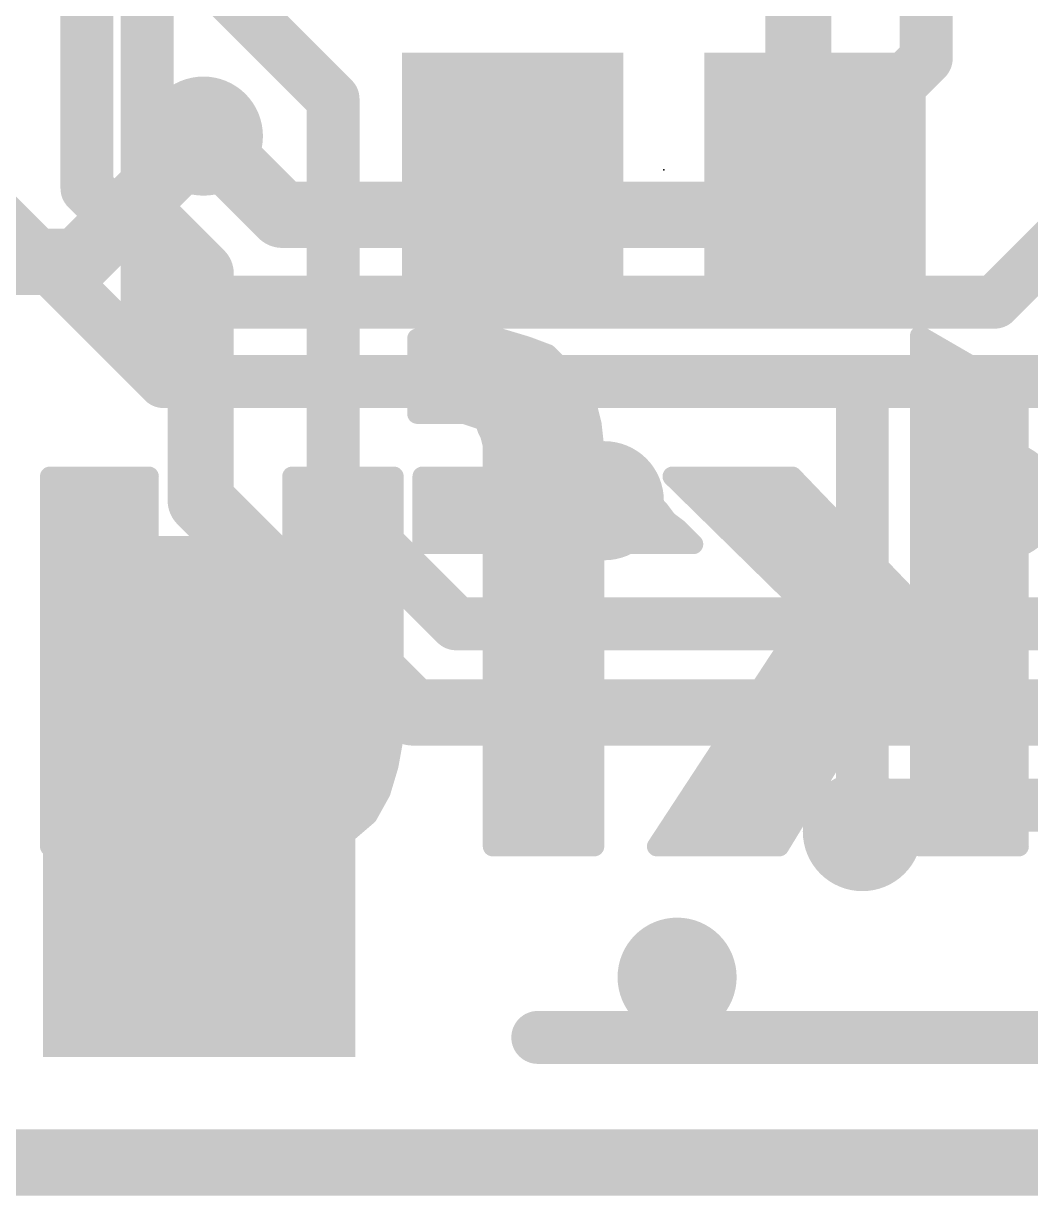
# Model space of a CAD drawing. Extents: x -25 to 77, y -62 to 26.
# Drawn here: x 9.225 to 13.092, y -0.127 to 4.372 of the extents above; entities that cross this region are included whole.
import ezdxf

# ---------------------------------------------------------------- set-up
doc = ezdxf.new("R2010")
doc.units = 0
for name, color, linetype in [('1', 12, 'CONTINUOUS'), ('16', 53, 'CONTINUOUS'), ('18', 110, 'CONTINUOUS'), ('20', 53, 'CONTINUOUS'), ('21', 41, 'CONTINUOUS'), ('22', 40, 'CONTINUOUS'), ('24', 53, 'CONTINUOUS')]:
    doc.layers.add(name, color=color, linetype=linetype)

# ---------------------------------------------------------------- blocks, each defined once
blk = doc.blocks.new('RECT')
blk.add_solid([(-0.5, -0.5), (0.5, -0.5), (-0.5, 0.5), (0.5, 0.5)])
blk = doc.blocks.new('ROUNDV')
at = {"const_width": 0.5}
blk.add_lwpolyline([(0, -0.25, 1), (0, 0.25, 1), (0, -0.25)], format="xyb", dxfattribs=at)

msp = doc.modelspace()

# ---------------------------------------------------------------- linework, layer by layer
at = {"layer": '1'}
for points, const_width in [([(12.2, 5.08), (12.2, 3.8434)], 0.254), ([(9.4691, 5.0343), (9.4691, 3.7389)], 0.2032), ([(10.2184, 3.6373), (9.9162, 3.9395)], 0.254), ([(8.8875, 3.8735), (9.7638, 2.9972)], 0.2032), ([(12.2, 3.8434), (11.9939, 3.6373)], 0.254), ([(9.4691, 3.7389), (9.906, 3.302)], 0.2032), ([(11.9939, 3.6373), (10.2184, 3.6373)], 0.254), ([(12.954, 3.302), (13.2, 3.548)], 0.2032), ([(9.906, 3.302), (12.954, 3.302)], 0.2032), ([(9.7638, 2.9972), (12.446, 2.9972)], 0.2032), ([(12.446, 2.9972), (13.6144, 2.9972)], 0.2032), ([(12.446, 1.27), (12.446, 2.9972)], 0.2032), ([(0, 0), (25.4, 0)], 0.254)]:
    msp.add_lwpolyline(points, dxfattribs=dict(at, const_width=const_width))
for points, const_width in [([(9.9611, 3.9844, 1), (9.8713, 3.8946)], 0.127), ([(12.2449, 3.7985, 1), (12.1551, 3.8883)], 0.127), ([(12.1365, 3.8434, 1), (12.2635, 3.8434)], 0.127), ([(9.505, 3.7748, 1), (9.4332, 3.703)], 0.1016), ([(9.4183, 3.7389, 1), (9.5199, 3.7389)], 0.1016), ([(10.2184, 3.7008, 1), (10.2184, 3.5738)], 0.127), ([(10.1735, 3.5924, 1), (10.2633, 3.6822)], 0.127), ([(11.949, 3.6822, 1), (12.0388, 3.5924)], 0.127), ([(11.9939, 3.5738, 1), (11.9939, 3.7008)], 0.127), ([(9.906, 3.3528, 1), (9.906, 3.2512)], 0.1016), ([(9.8701, 3.2661, 1), (9.9419, 3.3379)], 0.1016), ([(12.9181, 3.3379, 1), (12.9899, 3.2661)], 0.1016), ([(12.954, 3.2512, 1), (12.954, 3.3528)], 0.1016), ([(9.7638, 3.048, 1), (9.7638, 2.9464)], 0.1016), ([(9.7278, 2.9613, 1), (9.7997, 3.0331)], 0.1016), ([(12.446, 3.048, 1), (12.446, 2.9464)], 0.1016), ([(12.4968, 2.9972, 1), (12.3952, 2.9972)], 0.1016), ([(12.446, 2.9464, 1), (12.446, 3.048)], 0.1016), ([(12.3952, 1.27, 1), (12.4968, 1.27)], 0.1016)]:
    msp.add_lwpolyline(points, format="xyb", dxfattribs=dict(at, const_width=const_width))
at = {"layer": '16'}
for points, const_width in [([(12.6912, 5.3965), (12.6912, 4.2372)], 0.2032), ([(10.414, 4.0818), (9.4691, 5.0267)], 0.2032), ([(12.6912, 4.2372), (12.264, 3.81)], 0.2032), ([(10.414, 2.54), (10.414, 4.0818)], 0.2032), ([(9.6469, 3.6703), (9.9162, 3.9395)], 0.254), ([(9.4336, 3.4569), (9.6469, 3.6703)], 0.254), ([(9.906, 3.4112), (9.6469, 3.6703)], 0.254), ([(3.589, 3.4569), (9.4336, 3.4569)], 0.254), ([(9.906, 2.54), (9.906, 3.4112)], 0.254), ([(10.7188, 1.7272), (9.906, 2.54)], 0.254), ([(10.8864, 2.0676), (10.414, 2.54)], 0.2032), ([(17.7546, 2.0676), (10.8864, 2.0676)], 0.2032), ([(10.7188, 1.7272), (18.1102, 1.7272)], 0.254), ([(12.5476, 1.3716), (12.446, 1.27)], 0.2032), ([(18.2626, 1.3716), (12.5476, 1.3716)], 0.2032), ([(0, 0), (25.4, 0)], 0.254)]:
    msp.add_lwpolyline(points, dxfattribs=dict(at, const_width=const_width))
for points, const_width in [([(12.7271, 4.2013, 1), (12.6553, 4.2731)], 0.1016), ([(12.6404, 4.2372, 1), (12.742, 4.2372)], 0.1016), ([(10.4648, 4.0818, 1), (10.3632, 4.0818)], 0.1016), ([(10.3781, 4.0459, 1), (10.4499, 4.1177)], 0.1016), ([(9.9611, 3.8946, 1), (9.8713, 3.9844)], 0.127), ([(12.2281, 3.8459, 1), (12.2999, 3.7741)], 0.1016), ([(9.6918, 3.7152, 1), (9.602, 3.6254)], 0.127), ([(9.6918, 3.6254, 1), (9.602, 3.7152)], 0.127), ([(9.602, 3.7152, 1), (9.6918, 3.6254)], 0.127), ([(9.3887, 3.5018, 1), (9.4785, 3.412)], 0.127), ([(9.4336, 3.3934, 1), (9.4336, 3.5204)], 0.127), ([(9.9695, 3.4112, 1), (9.8425, 3.4112)], 0.127), ([(9.8611, 3.3663, 1), (9.9509, 3.4561)], 0.127), ([(9.9509, 2.5849, 1), (9.8611, 2.4951)], 0.127), ([(10.4499, 2.5759, 1), (10.3781, 2.5041)], 0.1016), ([(9.8425, 2.54, 1), (9.9695, 2.54)], 0.127), ([(10.3632, 2.54, 1), (10.4648, 2.54)], 0.1016), ([(10.8864, 2.1184, 1), (10.8864, 2.0168)], 0.1016), ([(10.8505, 2.0316, 1), (10.9224, 2.1035)], 0.1016), ([(10.7188, 1.7907, 1), (10.7188, 1.6637)], 0.127), ([(10.6739, 1.6823, 1), (10.7637, 1.7721)], 0.127), ([(12.5476, 1.4224, 1), (12.5476, 1.3208)], 0.1016), ([(12.5835, 1.3357, 1), (12.5117, 1.4075)], 0.1016), ([(12.4101, 1.3059, 1), (12.4819, 1.2341)], 0.1016)]:
    msp.add_lwpolyline(points, format="xyb", dxfattribs=dict(at, const_width=const_width))
at = {"layer": '20', "const_width": 0.2032}
msp.add_lwpolyline([(25.4, 0), (0, 0)], dxfattribs=at)
at = {"layer": '21', "const_width": 0.2032}
for points in [[(9.7, 3.08), (9.7, 4.73)], [(11.2, 0.48), (14.2, 0.48)]]:
    msp.add_lwpolyline(points, dxfattribs=at)
at = {"layer": '21', "const_width": 0.1016}
for points in [[(9.6492, 3.08, 1), (9.7508, 3.08)], [(11.2, 0.5308, 1), (11.2, 0.4292)]]:
    msp.add_lwpolyline(points, format="xyb", dxfattribs=at)
at = {"layer": '22', "const_width": 0.0381}
for points in [[(10.737, 3.1821, 1), (10.737, 3.144)], [(10.7561, 3.163, 1), (10.718, 3.163)], [(10.831, 3.1811, 1), (10.843, 3.1449)], [(10.837, 3.144, 1), (10.837, 3.1821)], [(10.867, 3.1921, 1), (10.867, 3.154)], [(10.873, 3.1549, 1), (10.861, 3.1911)], [(10.9487, 3.192, 1), (10.9453, 3.154)], [(10.947, 3.154, 1), (10.947, 3.1921)], [(11.0625, 3.1812, 1), (11.0515, 3.1448)], [(11.0553, 3.144, 1), (11.0587, 3.182)], [(12.686, 3.173, 1), (12.6479, 3.173)], [(12.6765, 3.1895, 1), (12.6575, 3.1565)], [(10.737, 3.1433, 1), (10.737, 3.1052)], [(11.1637, 3.1508, 1), (11.1503, 3.1152)], [(11.1515, 3.1148, 1), (11.1625, 3.1512)], [(11.1805, 3.1052, 1), (11.1805, 3.1433)], [(12.667, 3.1433, 1), (12.667, 3.1052)], [(12.7513, 3.1052, 1), (12.7513, 3.1433)], [(11.2505, 3.1165, 1), (11.2235, 3.0895)], [(11.2303, 3.0852, 1), (11.2437, 3.1208)], [(10.737, 3.0671, 1), (10.737, 3.029)], [(11.3116, 3.0552, 1), (11.2824, 3.0308)], [(11.2835, 3.0295, 1), (11.3105, 3.0565)], [(11.292, 3.029, 1), (11.292, 3.0671)], [(12.667, 3.0671, 1), (12.667, 3.029)], [(12.8829, 3.029, 1), (12.8829, 3.0671)], [(11.3635, 2.9925, 1), (11.3305, 2.9735)], [(10.737, 2.9909, 1), (10.737, 2.9527)], [(11.3324, 2.9708, 1), (11.3616, 2.9952)], [(11.3534, 2.9527, 1), (11.3534, 2.9909)], [(12.667, 2.9909, 1), (12.667, 2.9527)], [(13.0145, 2.9527, 1), (13.0145, 2.9909)], [(13.0661, 2.953, 1), (13.028, 2.953)], [(13.0375, 2.9365, 1), (13.0565, 2.9695)], [(10.737, 2.9146, 1), (10.737, 2.8765)], [(11.4055, 2.9176, 1), (11.3685, 2.9084)], [(11.3705, 2.9035, 1), (11.4035, 2.9225)], [(11.3914, 2.8765, 1), (11.3914, 2.9146)], [(12.667, 2.9146, 1), (12.667, 2.8765)], [(13.047, 2.8765, 1), (13.047, 2.9146)], [(10.737, 2.8921, 1), (10.737, 2.854)], [(10.718, 2.873, 1), (10.7561, 2.873)], [(10.923, 2.8911, 1), (10.911, 2.8549)], [(10.917, 2.854, 1), (10.917, 2.8921)], [(10.9855, 2.87, 1), (10.9685, 2.836)], [(10.971, 2.8349, 1), (10.983, 2.8711)], [(11.0151, 2.849, 1), (10.9789, 2.837)], [(11.0049, 2.8385, 1), (11.0049, 2.8004)], [(11.024, 2.8215, 1), (10.99, 2.8045)], [(10.9885, 2.826, 1), (11.0055, 2.86)], [(10.9889, 2.807, 1), (11.0251, 2.819)], [(11.4259, 2.8351, 1), (11.3881, 2.8309)], [(11.3885, 2.8284, 1), (11.4255, 2.8376)], [(11.4085, 2.8004, 1), (11.4085, 2.8385)], [(12.667, 2.8385, 1), (12.667, 2.8004)], [(13.047, 2.8004, 1), (13.047, 2.8385)], [(11.0355, 2.7976, 1), (10.9985, 2.7884)], [(11, 2.7845, 1), (11.034, 2.8015)], [(11.0461, 2.753, 1), (11.008, 2.753)], [(11.027, 2.7623, 1), (11.027, 2.7242)], [(11.0085, 2.7484, 1), (11.0455, 2.7576)], [(11.436, 2.743, 1), (11.3979, 2.743)], [(11.3981, 2.7409, 1), (11.4359, 2.7451)], [(11.417, 2.7242, 1), (11.417, 2.7623)], [(12.667, 2.7623, 1), (12.667, 2.7242)], [(13.047, 2.7242, 1), (13.047, 2.7623)], [(11.027, 2.6861, 1), (11.027, 2.648)], [(11.417, 2.648, 1), (11.417, 2.6861)], [(12.667, 2.6861, 1), (12.667, 2.648)], [(13.047, 2.648, 1), (13.047, 2.6861)], [(9.327, 2.6521, 1), (9.327, 2.6139)], [(9.346, 2.633, 1), (9.3079, 2.633)], [(9.7261, 2.633, 1), (9.688, 2.633)], [(9.707, 2.6139, 1), (9.707, 2.6521)], [(10.257, 2.6521, 1), (10.257, 2.6139)], [(10.276, 2.633, 1), (10.2379, 2.633)], [(10.6661, 2.633, 1), (10.628, 2.633)], [(10.647, 2.6139, 1), (10.647, 2.6521)], [(10.757, 2.6521, 1), (10.757, 2.6139)], [(10.776, 2.633, 1), (10.7379, 2.633)], [(11.027, 2.6139, 1), (11.027, 2.6521)], [(11.417, 2.6521, 1), (11.417, 2.6139)], [(11.5522, 2.6444, 1), (11.5218, 2.6216)], [(11.537, 2.6139, 1), (11.537, 2.6521)], [(11.717, 2.6521, 1), (11.717, 2.6139)], [(11.7303, 2.6466, 1), (11.7037, 2.6194)], [(12.1907, 2.6462, 1), (12.1633, 2.6198)], [(12.177, 2.6139, 1), (12.177, 2.6521)], [(9.327, 2.6099, 1), (9.327, 2.5718)], [(9.707, 2.5718, 1), (9.707, 2.6099)], [(10.257, 2.6099, 1), (10.257, 2.5718)], [(10.647, 2.5718, 1), (10.647, 2.6099)], [(10.757, 2.6099, 1), (10.757, 2.5718)], [(11.008, 2.633, 1), (11.0461, 2.633)], [(11.3979, 2.633, 1), (11.436, 2.633)], [(11.5784, 2.6082, 1), (11.5556, 2.5778)], [(11.5518, 2.5816, 1), (11.5822, 2.6044)], [(11.5699, 2.5718, 1), (11.5699, 2.6099)], [(11.76, 2.6099, 1), (11.76, 2.5718)], [(12.2175, 2.5718, 1), (12.2175, 2.6099)], [(12.667, 2.6099, 1), (12.667, 2.5718)], [(13.047, 2.5718, 1), (13.047, 2.6099)], [(11.6205, 2.5765, 1), (11.5935, 2.5495)], [(11.5956, 2.5478, 1), (11.6184, 2.5782)], [(9.327, 2.5337, 1), (9.327, 2.4956)], [(9.707, 2.4956, 1), (9.707, 2.5337)], [(10.257, 2.5337, 1), (10.257, 2.4956)], [(10.647, 2.4956, 1), (10.647, 2.5337)], [(10.757, 2.5337, 1), (10.757, 2.4956)], [(11.6822, 2.5144, 1), (11.6518, 2.4916)], [(11.6535, 2.4895, 1), (11.6805, 2.5165)], [(11.6554, 2.4956, 1), (11.6554, 2.5337)], [(11.8377, 2.5337, 1), (11.8377, 2.4956)], [(12.2908, 2.4956, 1), (12.2908, 2.5337)], [(12.667, 2.5337, 1), (12.667, 2.4956)], [(13.047, 2.4956, 1), (13.047, 2.5337)], [(9.327, 2.4575, 1), (9.327, 2.4194)], [(9.707, 2.4194, 1), (9.707, 2.4575)], [(10.257, 2.4575, 1), (10.257, 2.4194)], [(10.647, 2.4194, 1), (10.647, 2.4575)], [(10.757, 2.4575, 1), (10.757, 2.4194)], [(11.7084, 2.4782, 1), (11.6856, 2.4478)], [(11.6818, 2.4516, 1), (11.7122, 2.4744)], [(11.7298, 2.4194, 1), (11.7298, 2.4575)], [(11.9153, 2.4575, 1), (11.9153, 2.4194)], [(12.364, 2.4194, 1), (12.364, 2.4575)], [(12.667, 2.4575, 1), (12.667, 2.4194)], [(13.047, 2.4194, 1), (13.047, 2.4575)], [(11.7505, 2.4465, 1), (11.7235, 2.4195)], [(11.7256, 2.4178, 1), (11.7484, 2.4482)], [(9.327, 2.3813, 1), (9.327, 2.3432)], [(9.707, 2.3432, 1), (9.707, 2.3813)], [(10.257, 2.3813, 1), (10.257, 2.3432)], [(10.647, 2.3432, 1), (10.647, 2.3813)], [(10.7379, 2.373, 1), (10.776, 2.373)], [(10.757, 2.3921, 1), (10.757, 2.354)], [(11.0461, 2.373, 1), (11.008, 2.373)], [(11.027, 2.3813, 1), (11.027, 2.3432)], [(11.027, 2.354, 1), (11.027, 2.3921)], [(11.436, 2.373, 1), (11.3979, 2.373)], [(11.417, 2.3921, 1), (11.417, 2.354)], [(11.417, 2.3432, 1), (11.417, 2.3813)], [(11.7835, 2.3595, 1), (11.8105, 2.3865)], [(11.797, 2.354, 1), (11.797, 2.3921)], [(11.993, 2.3813, 1), (11.993, 2.3432)], [(12.4372, 2.3432, 1), (12.4372, 2.3813)], [(12.667, 2.3813, 1), (12.667, 2.3432)], [(13.047, 2.3432, 1), (13.047, 2.3813)], [(9.327, 2.3051, 1), (9.327, 2.267)], [(9.707, 2.267, 1), (9.707, 2.3051)], [(10.257, 2.3051, 1), (10.257, 2.267)], [(10.647, 2.267, 1), (10.647, 2.3051)], [(11.027, 2.3051, 1), (11.027, 2.267)], [(11.417, 2.267, 1), (11.417, 2.3051)], [(12.0707, 2.3051, 1), (12.0707, 2.267)], [(12.5104, 2.267, 1), (12.5104, 2.3051)], [(12.667, 2.3051, 1), (12.667, 2.267)], [(13.047, 2.267, 1), (13.047, 2.3051)], [(9.327, 2.2288, 1), (9.327, 2.1907)], [(9.707, 2.1907, 1), (9.707, 2.2288)], [(10.257, 2.2288, 1), (10.257, 2.1907)], [(10.647, 2.1907, 1), (10.647, 2.2288)], [(11.027, 2.2288, 1), (11.027, 2.1907)], [(11.417, 2.1907, 1), (11.417, 2.2288)], [(12.1483, 2.2288, 1), (12.1483, 2.1907)], [(12.5836, 2.1907, 1), (12.5836, 2.2288)], [(12.667, 2.2288, 1), (12.667, 2.1907)], [(13.047, 2.1907, 1), (13.047, 2.2288)], [(9.327, 2.1526, 1), (9.327, 2.1145)], [(9.707, 2.1145, 1), (9.707, 2.1526)], [(10.257, 2.1526, 1), (10.257, 2.1145)], [(10.647, 2.1145, 1), (10.647, 2.1526)], [(11.027, 2.1526, 1), (11.027, 2.1145)], [(11.417, 2.1145, 1), (11.417, 2.1526)], [(12.226, 2.1526, 1), (12.226, 2.1145)], [(12.667, 2.1526, 1), (12.667, 2.1145)], [(12.6568, 2.1145, 1), (12.6568, 2.1526)], [(13.047, 2.1145, 1), (13.047, 2.1526)], [(12.2629, 2.1026, 1), (12.2311, 2.1234)], [(12.2337, 2.0994, 1), (12.2603, 2.1266)], [(12.6479, 2.123, 1), (12.686, 2.123)], [(12.6533, 2.1098, 1), (12.6807, 2.1362)], [(9.327, 2.0764, 1), (9.327, 2.0383)], [(9.707, 2.0383, 1), (9.707, 2.0764)], [(10.257, 2.0764, 1), (10.257, 2.0383)], [(10.647, 2.0383, 1), (10.647, 2.0764)], [(11.027, 2.0764, 1), (11.027, 2.0383)], [(11.417, 2.0383, 1), (11.417, 2.0764)], [(12.2106, 2.0764, 1), (12.2106, 2.0383)], [(13.047, 2.0383, 1), (13.047, 2.0764)], [(9.327, 2.0002, 1), (9.327, 1.9622)], [(9.707, 1.9622, 1), (9.707, 2.0002)], [(10.257, 2.0002, 1), (10.257, 1.9622)], [(10.647, 1.9622, 1), (10.647, 2.0002)], [(11.027, 2.0002, 1), (11.027, 1.9622)], [(11.417, 1.9622, 1), (11.417, 2.0002)], [(12.1606, 2.0002, 1), (12.1606, 1.9622)], [(13.047, 1.9622, 1), (13.047, 2.0002)], [(9.327, 1.9241, 1), (9.327, 1.886)], [(9.707, 1.886, 1), (9.707, 1.9241)], [(10.257, 1.9241, 1), (10.257, 1.886)], [(10.647, 1.886, 1), (10.647, 1.9241)], [(11.027, 1.9241, 1), (11.027, 1.886)], [(11.417, 1.886, 1), (11.417, 1.9241)], [(12.1106, 1.9241, 1), (12.1106, 1.886)], [(13.047, 1.886, 1), (13.047, 1.9241)], [(9.726, 1.8949, 1), (9.688, 1.8911)], [(9.688, 1.893, 1), (9.7261, 1.893)], [(12.5305, 1.8665, 1), (12.5035, 1.8395)], [(12.5333, 1.8431, 1), (12.5007, 1.8629)], [(9.327, 1.8478, 1), (9.327, 1.8097)], [(9.7134, 1.8097, 1), (9.7134, 1.8478)], [(10.257, 1.8478, 1), (10.257, 1.8097)], [(10.647, 1.8097, 1), (10.647, 1.8478)], [(11.027, 1.8478, 1), (11.027, 1.8097)], [(11.417, 1.8097, 1), (11.417, 1.8478)], [(12.0607, 1.8478, 1), (12.0607, 1.8097)], [(12.5023, 1.8097, 1), (12.5023, 1.8478)], [(12.5412, 1.8478, 1), (12.5412, 1.8097)], [(13.047, 1.8097, 1), (13.047, 1.8478)], [(9.7359, 1.7951, 1), (9.6981, 1.7909)], [(9.698, 1.7911, 1), (9.736, 1.7949)], [(9.327, 1.7717, 1), (9.327, 1.7336)], [(9.7215, 1.7336, 1), (9.7215, 1.7717)], [(10.2569, 1.7717, 1), (10.2569, 1.7336)], [(10.2379, 1.753, 1), (10.276, 1.753)], [(10.2759, 1.7503, 1), (10.2381, 1.7557)], [(10.647, 1.7336, 1), (10.647, 1.7717)], [(11.027, 1.7717, 1), (11.027, 1.7336)], [(11.417, 1.7336, 1), (11.417, 1.7717)], [(12.0107, 1.7717, 1), (12.0107, 1.7336)], [(12.4558, 1.7336, 1), (12.4558, 1.7717)], [(12.6174, 1.7717, 1), (12.6174, 1.7336)], [(13.047, 1.7336, 1), (13.047, 1.7717)], [(9.327, 1.6955, 1), (9.327, 1.6574)], [(9.7453, 1.7082, 1), (9.7087, 1.6978)], [(9.7081, 1.7009, 1), (9.7459, 1.7051)], [(9.7346, 1.6574, 1), (9.7346, 1.6955)], [(10.2448, 1.6955, 1), (10.2448, 1.6574)], [(10.2651, 1.677, 1), (10.2289, 1.689)], [(10.647, 1.6574, 1), (10.647, 1.6955)], [(11.027, 1.6955, 1), (11.027, 1.6574)], [(11.417, 1.6574, 1), (11.417, 1.6955)], [(11.9608, 1.6955, 1), (11.9608, 1.6574)], [(12.4094, 1.6574, 1), (12.4094, 1.6955)], [(12.686, 1.703, 1), (12.6479, 1.703)], [(12.667, 1.6955, 1), (12.667, 1.6574)], [(12.6535, 1.6895, 1), (12.6805, 1.7165)], [(13.047, 1.6574, 1), (13.047, 1.6955)], [(9.7633, 1.6428, 1), (9.7307, 1.6232)], [(10.2281, 1.6857, 1), (10.2659, 1.6803)], [(10.6657, 1.6296, 1), (10.6283, 1.6364)], [(9.327, 1.6193, 1), (9.327, 1.5812)], [(9.7287, 1.6278, 1), (9.7653, 1.6382)], [(9.7905, 1.5965, 1), (9.7635, 1.5695)], [(9.7667, 1.5812, 1), (9.7667, 1.6193)], [(10.2179, 1.6193, 1), (10.2179, 1.5812)], [(10.2089, 1.629, 1), (10.2451, 1.617)], [(10.2447, 1.6159, 1), (10.2093, 1.6301)], [(10.628, 1.633, 1), (10.6661, 1.633)], [(10.641, 1.5812, 1), (10.641, 1.6193)], [(11.027, 1.6193, 1), (11.027, 1.5812)], [(11.417, 1.5812, 1), (11.417, 1.6193)], [(11.9108, 1.6193, 1), (11.9108, 1.5812)], [(12.363, 1.5812, 1), (12.363, 1.6193)], [(12.667, 1.6193, 1), (12.667, 1.5812)], [(13.047, 1.5812, 1), (13.047, 1.6193)], [(9.7607, 1.5732, 1), (9.7933, 1.5928)], [(10.1893, 1.5801, 1), (10.2247, 1.5659)], [(10.2205, 1.5595, 1), (10.1935, 1.5865)], [(9.327, 1.5431, 1), (9.327, 1.505)], [(9.8368, 1.5493, 1), (9.8172, 1.5167)], [(9.8135, 1.5195, 1), (9.8405, 1.5465)], [(9.842, 1.505, 1), (9.842, 1.5431)], [(9.8801, 1.5218, 1), (9.8739, 1.4842)], [(9.8672, 1.4867, 1), (9.8868, 1.5193)], [(9.9397, 1.5119, 1), (9.9343, 1.4741)], [(9.9339, 1.4742, 1), (9.9401, 1.5118)], [(10.0733, 1.5117, 1), (10.0807, 1.4743)], [(10.0797, 1.4741, 1), (10.0743, 1.5119)], [(10.1156, 1.5182, 1), (10.1384, 1.4878)], [(10.1307, 1.4843, 1), (10.1233, 1.5217)], [(10.155, 1.5431, 1), (10.155, 1.505)], [(10.1535, 1.5465, 1), (10.1805, 1.5195)], [(10.1784, 1.5178, 1), (10.1556, 1.5482)], [(10.6083, 1.5264, 1), (10.6457, 1.5196)], [(10.6452, 1.5175, 1), (10.6088, 1.5285)], [(10.6272, 1.505, 1), (10.6272, 1.5431)], [(11.027, 1.5431, 1), (11.027, 1.505)], [(11.417, 1.505, 1), (11.417, 1.5431)], [(11.8609, 1.5431, 1), (11.8609, 1.505)], [(12.3165, 1.505, 1), (12.3165, 1.5431)], [(12.667, 1.5431, 1), (12.667, 1.505)], [(13.047, 1.505, 1), (13.047, 1.5431)], [(9.327, 1.4668, 1), (9.327, 1.4287)], [(10.0043, 1.5019, 1), (10.0097, 1.4641)], [(10.0043, 1.4641, 1), (10.0097, 1.5019)], [(10.6044, 1.4287, 1), (10.6044, 1.4668)], [(11.027, 1.4668, 1), (11.027, 1.4287)], [(11.417, 1.4287, 1), (11.417, 1.4668)], [(11.8109, 1.4668, 1), (11.8109, 1.4287)], [(12.2701, 1.4287, 1), (12.2701, 1.4668)], [(12.667, 1.4668, 1), (12.667, 1.4287)], [(13.047, 1.4287, 1), (13.047, 1.4668)], [(9.7129, 1.4236, 1), (9.6811, 1.4024)], [(9.7161, 1.413, 1), (9.678, 1.413)], [(10.5788, 1.4285, 1), (10.6152, 1.4175)], [(10.6137, 1.4137, 1), (10.5803, 1.4323)], [(9.327, 1.3907, 1), (9.327, 1.3526)], [(9.697, 1.3526, 1), (9.697, 1.3907)], [(9.7246, 1.3907, 1), (9.7246, 1.3526)], [(10.5684, 1.3526, 1), (10.5684, 1.3907)], [(11.027, 1.3907, 1), (11.027, 1.3526)], [(11.417, 1.3526, 1), (11.417, 1.3907)], [(11.761, 1.3907, 1), (11.761, 1.3526)], [(12.2236, 1.3526, 1), (12.2236, 1.3907)], [(12.667, 1.3907, 1), (12.667, 1.3526)], [(13.047, 1.3526, 1), (13.047, 1.3907)], [(9.7489, 1.3679, 1), (9.7251, 1.3381)], [(9.7211, 1.3424, 1), (9.7529, 1.3636)], [(9.8005, 1.3265, 1), (9.7735, 1.2995)], [(10.5303, 1.3423, 1), (10.5637, 1.3237)], [(10.5594, 1.3185, 1), (10.5346, 1.3475)], [(9.327, 1.3145, 1), (9.327, 1.2764)], [(9.697, 1.2764, 1), (9.697, 1.3145)], [(9.7751, 1.2981, 1), (9.7989, 1.3279)], [(9.8046, 1.3145, 1), (9.8046, 1.2764)], [(10.4646, 1.2875, 1), (10.4894, 1.2585)], [(10.4863, 1.2563, 1), (10.4677, 1.2897)], [(10.5031, 1.2764, 1), (10.5031, 1.3145)], [(11.027, 1.3145, 1), (11.027, 1.2764)], [(11.417, 1.2764, 1), (11.417, 1.3145)], [(11.711, 1.3145, 1), (11.711, 1.2764)], [(12.1772, 1.2764, 1), (12.1772, 1.3145)], [(12.667, 1.3145, 1), (12.667, 1.2764)], [(13.047, 1.2764, 1), (13.047, 1.3145)], [(9.8468, 1.2793, 1), (9.8272, 1.2467)], [(9.8235, 1.2495, 1), (9.8505, 1.2765)], [(9.893, 1.2511, 1), (9.881, 1.2149)], [(9.8772, 1.2167, 1), (9.8968, 1.2493)], [(10.392, 1.2046, 1), (10.382, 1.2414)], [(9.327, 1.2383, 1), (9.327, 1.2002)], [(9.327, 1.2321, 1), (9.327, 1.194)], [(9.3079, 1.213, 1), (9.346, 1.213)], [(9.678, 1.213, 1), (9.7161, 1.213)], [(9.697, 1.2002, 1), (9.697, 1.2383)], [(9.697, 1.194, 1), (9.697, 1.2321)], [(9.9284, 1.2383, 1), (9.9284, 1.2002)], [(10.0101, 1.2118, 1), (10.0039, 1.1742)], [(10.001, 1.1749, 1), (10.013, 1.2111)], [(10.0697, 1.2019, 1), (10.0643, 1.1641)], [(10.0639, 1.1642, 1), (10.0701, 1.2018)], [(10.272, 1.2114, 1), (10.282, 1.1746)], [(10.2797, 1.1741, 1), (10.2743, 1.2119)], [(10.3777, 1.2397, 1), (10.3963, 1.2063)], [(10.3731, 1.2002, 1), (10.3731, 1.2383)], [(11.027, 1.2383, 1), (11.027, 1.2002)], [(11.027, 1.2321, 1), (11.027, 1.194)], [(11.008, 1.213, 1), (11.0461, 1.213)], [(11.3979, 1.213, 1), (11.436, 1.213)], [(11.417, 1.2002, 1), (11.417, 1.2383)], [(11.417, 1.194, 1), (11.417, 1.2321)], [(11.657, 1.2321, 1), (11.657, 1.194)], [(11.6411, 1.2234, 1), (11.6729, 1.2026)], [(11.6611, 1.2383, 1), (11.6611, 1.2002)], [(12.1107, 1.2229, 1), (12.1433, 1.2031)], [(12.127, 1.194, 1), (12.127, 1.2321)], [(12.1308, 1.2002, 1), (12.1308, 1.2383)], [(12.6479, 1.213, 1), (12.686, 1.213)], [(12.667, 1.2383, 1), (12.667, 1.2002)], [(12.667, 1.2321, 1), (12.667, 1.194)], [(13.028, 1.213, 1), (13.0661, 1.213)], [(13.047, 1.2002, 1), (13.047, 1.2383)], [(13.047, 1.194, 1), (13.047, 1.2321)], [(10.1343, 1.1919, 1), (10.1397, 1.1541)], [(10.1343, 1.1541, 1), (10.1397, 1.1919)]]:
    msp.add_lwpolyline(points, format="xyb", dxfattribs=at)
at = {"layer": '22', "const_width": 0.0762}
for points in [[(10.837, 3.163), (10.737, 3.163)], [(10.737, 3.163), (10.737, 2.873)], [(10.867, 3.173), (10.837, 3.163)], [(10.947, 3.173), (10.867, 3.173)], [(11.057, 3.163), (10.947, 3.173)], [(11.157, 3.133), (11.057, 3.163)], [(13.047, 2.953), (12.667, 3.173)], [(12.667, 3.173), (12.667, 2.123)], [(10.737, 3.1242), (11.1805, 3.1242)], [(11.237, 3.103), (11.157, 3.133)], [(12.667, 3.1242), (12.7513, 3.1242)], [(11.297, 3.043), (11.237, 3.103)], [(10.737, 3.048), (11.292, 3.048)], [(11.347, 2.983), (11.297, 3.043)], [(12.667, 3.048), (12.8829, 3.048)], [(11.387, 2.913), (11.347, 2.983)], [(10.737, 2.9718), (11.3534, 2.9718)], [(12.667, 2.9718), (13.0145, 2.9718)], [(13.047, 1.213), (13.047, 2.953)], [(10.737, 2.8956), (11.3914, 2.8956)], [(11.407, 2.833), (11.387, 2.913)], [(12.667, 2.8956), (13.047, 2.8956)], [(10.737, 2.873), (10.917, 2.873)], [(10.917, 2.873), (10.977, 2.853)], [(10.977, 2.853), (10.997, 2.843)], [(10.997, 2.843), (11.007, 2.813)], [(11.0049, 2.8194), (11.4085, 2.8194)], [(11.007, 2.813), (11.017, 2.793)], [(11.417, 2.743), (11.407, 2.833)], [(12.667, 2.8194), (13.047, 2.8194)], [(11.017, 2.793), (11.027, 2.753)], [(11.027, 2.753), (11.027, 2.633)], [(11.027, 2.7432), (11.417, 2.7432)], [(11.417, 2.633), (11.417, 2.743)], [(12.667, 2.7432), (13.047, 2.7432)], [(11.027, 2.667), (11.417, 2.667)], [(12.667, 2.667), (13.047, 2.667)], [(9.707, 2.633), (9.327, 2.633)], [(9.327, 2.633), (9.327, 1.213)], [(9.707, 1.893), (9.707, 2.633)], [(10.647, 2.633), (10.257, 2.633)], [(10.257, 2.633), (10.257, 1.753)], [(10.647, 1.633), (10.647, 2.633)], [(11.027, 2.633), (10.757, 2.633)], [(10.757, 2.633), (10.757, 2.373)], [(11.537, 2.633), (11.417, 2.633)], [(11.567, 2.593), (11.537, 2.633)], [(12.177, 2.633), (11.717, 2.633)], [(11.717, 2.633), (12.247, 2.113)], [(12.667, 2.123), (12.177, 2.633)], [(9.327, 2.5908), (9.707, 2.5908)], [(10.257, 2.5908), (10.647, 2.5908)], [(10.757, 2.5908), (11.5699, 2.5908)], [(11.607, 2.563), (11.567, 2.593)], [(11.76, 2.5908), (12.2175, 2.5908)], [(12.667, 2.5908), (13.047, 2.5908)], [(11.667, 2.503), (11.607, 2.563)], [(9.327, 2.5146), (9.707, 2.5146)], [(10.257, 2.5146), (10.647, 2.5146)], [(10.757, 2.5146), (11.6554, 2.5146)], [(11.697, 2.463), (11.667, 2.503)], [(11.8377, 2.5146), (12.2908, 2.5146)], [(12.667, 2.5146), (13.047, 2.5146)], [(9.327, 2.4384), (9.707, 2.4384)], [(10.257, 2.4384), (10.647, 2.4384)], [(10.757, 2.4384), (11.7298, 2.4384)], [(11.737, 2.433), (11.697, 2.463)], [(11.9153, 2.4384), (12.364, 2.4384)], [(12.667, 2.4384), (13.047, 2.4384)], [(11.797, 2.373), (11.737, 2.433)], [(9.327, 2.3622), (9.707, 2.3622)], [(10.257, 2.3622), (10.647, 2.3622)], [(10.757, 2.373), (11.027, 2.373)], [(11.027, 2.373), (11.027, 1.213)], [(11.027, 2.3622), (11.417, 2.3622)], [(11.417, 2.373), (11.797, 2.373)], [(11.417, 1.213), (11.417, 2.373)], [(11.993, 2.3622), (12.4372, 2.3622)], [(12.667, 2.3622), (13.047, 2.3622)], [(9.327, 2.286), (9.707, 2.286)], [(10.257, 2.286), (10.647, 2.286)], [(11.027, 2.286), (11.417, 2.286)], [(12.0707, 2.286), (12.5104, 2.286)], [(12.667, 2.286), (13.047, 2.286)], [(9.327, 2.2098), (9.707, 2.2098)], [(10.257, 2.2098), (10.647, 2.2098)], [(11.027, 2.2098), (11.417, 2.2098)], [(12.1483, 2.2098), (12.5836, 2.2098)], [(12.667, 2.2098), (13.047, 2.2098)], [(9.327, 2.1336), (9.707, 2.1336)], [(10.257, 2.1336), (10.647, 2.1336)], [(11.027, 2.1336), (11.417, 2.1336)], [(12.226, 2.1336), (12.6568, 2.1336)], [(12.667, 2.1336), (13.047, 2.1336)], [(12.247, 2.113), (11.657, 1.213)], [(9.327, 2.0574), (9.707, 2.0574)], [(10.257, 2.0574), (10.647, 2.0574)], [(11.027, 2.0574), (11.417, 2.0574)], [(12.2106, 2.0574), (13.047, 2.0574)], [(9.327, 1.9812), (9.707, 1.9812)], [(10.257, 1.9812), (10.647, 1.9812)], [(11.027, 1.9812), (11.417, 1.9812)], [(12.1606, 1.9812), (13.047, 1.9812)], [(9.327, 1.905), (9.707, 1.905)], [(10.257, 1.905), (10.647, 1.905)], [(11.027, 1.905), (11.417, 1.905)], [(12.1106, 1.905), (13.047, 1.905)], [(9.717, 1.793), (9.707, 1.893)], [(12.127, 1.213), (12.517, 1.853)], [(12.517, 1.853), (12.667, 1.703)], [(9.327, 1.8288), (9.7134, 1.8288)], [(10.257, 1.8288), (10.647, 1.8288)], [(11.027, 1.8288), (11.417, 1.8288)], [(12.0607, 1.8288), (12.5023, 1.8288)], [(12.5412, 1.8288), (13.047, 1.8288)], [(9.727, 1.703), (9.717, 1.793)], [(9.327, 1.7526), (9.7215, 1.7526)], [(10.257, 1.753), (10.247, 1.683)], [(10.2569, 1.7526), (10.647, 1.7526)], [(11.027, 1.7526), (11.417, 1.7526)], [(12.0107, 1.7526), (12.4558, 1.7526)], [(12.6174, 1.7526), (13.047, 1.7526)], [(9.327, 1.6764), (9.7346, 1.6764)], [(9.747, 1.633), (9.727, 1.703)], [(10.247, 1.683), (10.227, 1.623)], [(10.2448, 1.6764), (10.647, 1.6764)], [(11.027, 1.6764), (11.417, 1.6764)], [(11.9608, 1.6764), (12.4094, 1.6764)], [(12.667, 1.703), (12.667, 1.213)], [(12.667, 1.6764), (13.047, 1.6764)], [(9.777, 1.583), (9.747, 1.633)], [(10.627, 1.523), (10.647, 1.633)], [(9.327, 1.6002), (9.7667, 1.6002)], [(9.827, 1.533), (9.777, 1.583)], [(10.227, 1.623), (10.207, 1.573)], [(10.2179, 1.6002), (10.641, 1.6002)], [(11.027, 1.6002), (11.417, 1.6002)], [(11.9108, 1.6002), (12.363, 1.6002)], [(12.667, 1.6002), (13.047, 1.6002)], [(10.207, 1.573), (10.167, 1.533)], [(9.327, 1.524), (9.842, 1.524)], [(9.877, 1.503), (9.827, 1.533)], [(9.937, 1.493), (9.877, 1.503)], [(10.007, 1.483), (9.937, 1.493)], [(10.077, 1.493), (10.007, 1.483)], [(10.127, 1.503), (10.077, 1.493)], [(10.167, 1.533), (10.127, 1.503)], [(10.155, 1.524), (10.6272, 1.524)], [(10.597, 1.423), (10.627, 1.523)], [(11.027, 1.524), (11.417, 1.524)], [(11.8609, 1.524), (12.3165, 1.524)], [(12.667, 1.524), (13.047, 1.524)], [(9.327, 1.4478), (10.6044, 1.4478)], [(11.027, 1.4478), (11.417, 1.4478)], [(11.8109, 1.4478), (12.2701, 1.4478)], [(12.667, 1.4478), (13.047, 1.4478)], [(9.697, 1.213), (9.697, 1.413)], [(9.697, 1.413), (9.737, 1.353)], [(10.547, 1.333), (10.597, 1.423)], [(9.327, 1.3716), (9.697, 1.3716)], [(9.7246, 1.3716), (10.5684, 1.3716)], [(11.027, 1.3716), (11.417, 1.3716)], [(11.761, 1.3716), (12.2236, 1.3716)], [(12.667, 1.3716), (13.047, 1.3716)], [(9.737, 1.353), (9.787, 1.313)], [(9.787, 1.313), (9.837, 1.263)], [(10.477, 1.273), (10.547, 1.333)], [(9.327, 1.2954), (9.697, 1.2954)], [(9.8046, 1.2954), (10.5031, 1.2954)], [(10.387, 1.223), (10.477, 1.273)], [(11.027, 1.2954), (11.417, 1.2954)], [(11.711, 1.2954), (12.1772, 1.2954)], [(12.667, 1.2954), (13.047, 1.2954)], [(9.837, 1.263), (9.887, 1.233)], [(9.887, 1.233), (10.007, 1.193)], [(10.277, 1.193), (10.387, 1.223)], [(9.327, 1.2192), (9.697, 1.2192)], [(9.327, 1.213), (9.697, 1.213)], [(9.9284, 1.2192), (10.3731, 1.2192)], [(10.007, 1.193), (10.067, 1.183)], [(10.067, 1.183), (10.137, 1.173)], [(10.137, 1.173), (10.277, 1.193)], [(11.027, 1.2192), (11.417, 1.2192)], [(11.027, 1.213), (11.417, 1.213)], [(11.657, 1.213), (12.127, 1.213)], [(11.6611, 1.2192), (12.1308, 1.2192)], [(12.667, 1.2192), (13.047, 1.2192)], [(12.667, 1.213), (13.047, 1.213)]]:
    msp.add_lwpolyline(points, dxfattribs=at)
at = {"layer": '24'}
msp.add_point((11.684, 3.81), dxfattribs=at)

# ---------------------------------------------------------------- block references
at = {"layer": '1', "xscale": 1.2, "yscale": 2}
msp.add_blockref('RECT', (9.9, 1.405), dxfattribs=at)
at = {"layer": '16', "xscale": 0.85, "yscale": 0.9, "rotation": 180}
for p in [(11.104, 3.81), (12.264, 3.81)]:
    msp.add_blockref('RECT', p, dxfattribs=at)
at = {"layer": '18', "xscale": 0.4572, "yscale": 0.4572}
for p in [(9.9162, 3.9395), (9.9162, 3.9395), (11.4554, 2.54), (11.4554, 2.54), (12.9794, 2.54), (12.9794, 2.54), (12.446, 1.27), (12.446, 1.27), (11.7348, 0.7112), (11.7348, 0.7112)]:
    msp.add_blockref('ROUNDV', p, dxfattribs=at)

doc.saveas('drawing.dxf')
